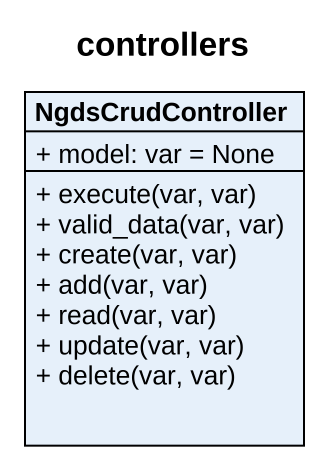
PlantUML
@startuml
title controllers
hide circle
hide empty members
skinparam classAttributeIconSize 0
class NgdsCrudController {
  + model: var = None
  + execute(var, var)
  + valid_data(var, var)
  + create(var, var)
  + add(var, var)
  + read(var, var)
  + update(var, var)
  + delete(var, var)
}
@enduml
